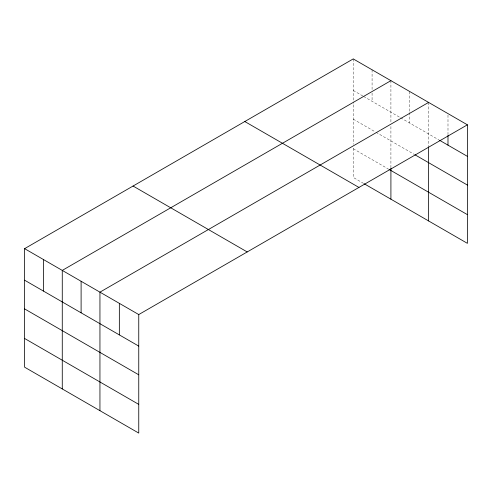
<?xml version="1.0" encoding="UTF-8"?>
<svg xmlns="http://www.w3.org/2000/svg" width="492" height="492" viewBox="0 0 492 492"><rect width="100%" height="100%" fill="white"/><g stroke="black" fill="none" stroke-linecap="round" stroke-linejoin="round"><path stroke-width="0.37" stroke-dasharray="2.46 1.84" d="M353.244 90.454L362.985 96.075M363.637 96.45L400.008 117.453M400.66 117.828L438.938 139.925M353.244 119.156L375.328 131.905M375.974 132.28L414.295 154.408M353.244 148.732L388.317 168.984M363.637 183.436L353.244 177.44L353.244 147.256M447.991 115.116L447.991 134.642M428.587 102.41L428.587 146.038M409.75 91.537L409.75 111.813M409.75 112.563L409.75 123.074M390.912 80.663L390.912 122.779M390.912 126.555L390.912 168.264M372.081 69.79L372.081 90.061M372.081 93.068L372.081 101.327M353.244 58.911L353.244 103.295M353.244 104.802L353.244 144.297"/><path stroke-width="0.74" d="M24.6 248.657L138.756 314.56L138.756 433.089L24.6 367.18L24.6 248.657L353.244 58.911L467.4 124.82L467.4 243.343L364.283 183.811M390.912 80.663L62.269 270.403L62.269 388.926M428.587 102.41L99.944 292.156L99.944 410.679M138.756 314.56L467.4 124.82M439.584 140.3L467.4 156.358M414.947 154.783L467.4 185.066M388.969 169.359L467.4 214.641M244.788 121.53L358.945 187.434M133.055 186.037L247.212 251.947M24.6 280.194L138.756 346.104M24.6 308.896L138.756 374.806M24.6 338.471L138.756 404.381M447.991 135.392L447.991 145.158M428.587 146.794L428.587 220.939M390.912 168.264L390.912 199.186M119.347 303.355L119.347 334.898M81.106 281.276L81.106 312.82M43.437 259.53L43.437 291.067"/></g></svg>
